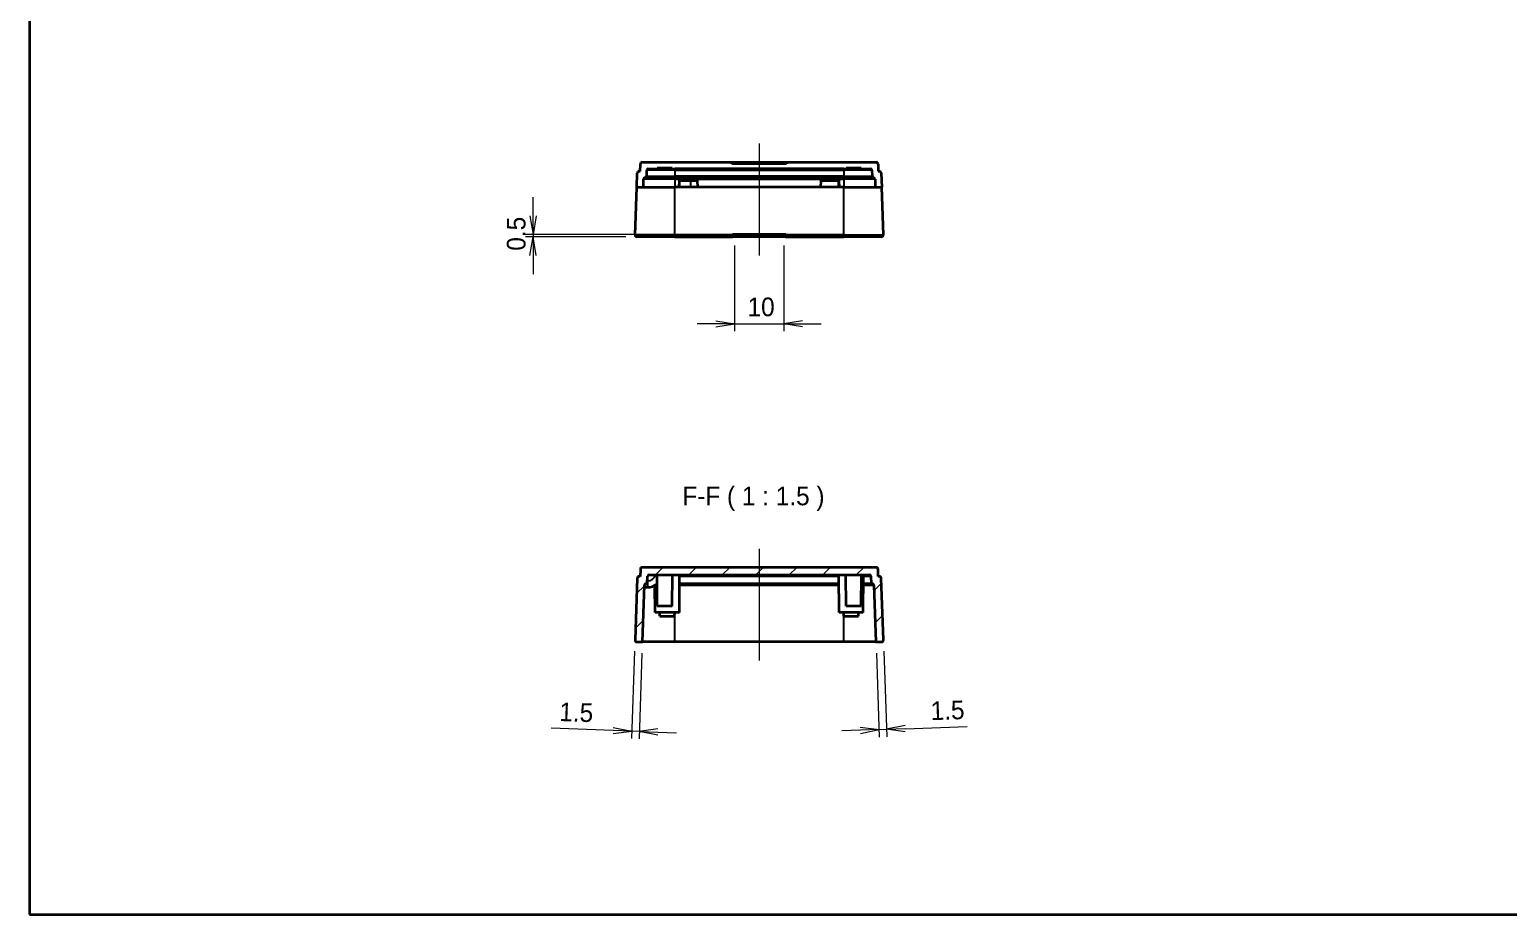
# Model space of a CAD drawing. Header units: millimetres. Extents: x 0 to 2180, y 0 to 422.
# Drawn here: x 1594 to 1891.6, y 0 to 178 of the extents above; entities that cross this region are included whole.
import ezdxf

# ---------------------------------------------------------------- set-up
doc = ezdxf.new("R2010")
doc.units = ezdxf.units.MM
doc.header["$LTSCALE"] = 1.5
doc.layers.get('Defpoints').update_dxf_attribs({"lineweight": 25})
for name, color, linetype, lineweight in [('Border (ISO)', 7, 'Continuous', 35), ('Centerline (ISO)', 131, 'Continuous', 18), ('Dimension (ISO)', 7, 'Continuous', 18), ('Dimension (ISO) @ 1', 7, 'Continuous', 18), ('Hatch (ISO)', 1, 'Continuous', 18), ('Symbol (ISO)', 7, 'Continuous', 18), ('Visible (ISO)', 7, 'Continuous', 35), ('Visible Narrow (ISO)', 7, 'Continuous', 25)]:
    doc.layers.add(name, color=color, linetype=linetype, lineweight=lineweight)
doc.styles.add('Note Text (TK)', font='MS PGothic.ttf')
doc.dimstyles.new('Default - Method 1b (TK)', dxfattribs={"dimscale": 1.5, "dimtxt": 2.5, "dimasz": 2.5, "dimexe": 1, "dimexo": 1.5, "dimgap": 1, "dimtad": 1, "dimrnd": 1e-08, "dimdsep": 46, "dimtxsty": 'Note Text (TK)', "dimblk": 'OPEN', "dimcen": 0.09, "dimdle": 5, "dimclrd": 100, "dimclre": 100, "dimclrt": 7, "dimadec": 1, "dimazin": 1, "dimtfac": 1, "dimtmove": 0, "dimatfit": 3, "dimldrblk": 'OPEN', "dimfxl": 1, "dimtolj": 1, "dimlwd": -1, "dimlwe": -1, "dimarcsym": 0})

# ---------------------------------------------------------------- blocks, each defined once
blk = doc.blocks.new('図面枠 tk図枠')
at = {"layer": 'Border (ISO)'}
for p, q in [((14.5, 289), (14.5, 8)), ((14.5, 8), (405.5, 8))]:
    blk.add_line(p, q, dxfattribs=at)
blk = doc.blocks.new('_Open')
at = {"color": 0, "linetype": 'ByBlock', "lineweight": -2}
for p, q in [((-1, 0.167), (0, 0)), ((-1, -0.167), (0, 0)), ((0, 0), (-1, 0))]:
    blk.add_line(p, q, dxfattribs=at)
blk = doc.blocks.new('*D184')
at = {"layer": 'Defpoints', "color": 0}
for p in [(1715.82, 55.22), (1717.3, 54.81), (1715.18, 36.87)]:
    blk.add_point(p, dxfattribs=at)
at = {"layer": 'Dimension (ISO)', "color": 100}
for p, q in [((1715.74, 52.98), (1715.12, 35.38)), ((1717.22, 52.56), (1716.62, 35.32)), ((1711.43, 37.01), (1698.97, 37.44)), ((1716.67, 36.82), (1715.18, 36.87)), ((1720.42, 36.69), (1724.17, 36.56))]:
    blk.add_line(p, q, dxfattribs=at)
at = {"layer": 'Dimension (ISO)', "color": 100, "xscale": 3.75, "yscale": 3.75, "zscale": 3.75}
for p, rotation in [((1715.18, 36.87), 358.0000000000002), ((1716.67, 36.82), 178.0000000000002)]:
    blk.add_blockref('_Open', p, dxfattribs=dict(at, rotation=rotation))
at = {"layer": 'Dimension (ISO)', "color": 7, "insert": (1700.59, 40.76), "char_height": 3.75, "attachment_point": 4, "rotation": 358, "style": 'Note Text (TK)'}
blk.add_mtext('\\A1;1.5', dxfattribs=at)
blk = doc.blocks.new('*D185')
at = {"layer": 'Defpoints', "color": 0}
for p in [(1764.3, 54.81), (1765.79, 55.22), (1766.42, 37.24)]:
    blk.add_point(p, dxfattribs=at)
at = {"layer": 'Dimension (ISO)', "color": 100}
for p, q in [((1764.38, 52.56), (1764.97, 35.68)), ((1765.87, 52.98), (1766.47, 35.74)), ((1761.17, 37.05), (1757.42, 36.92)), ((1764.92, 37.18), (1766.42, 37.24)), ((1770.16, 37.37), (1782.62, 37.8))]:
    blk.add_line(p, q, dxfattribs=at)
at = {"layer": 'Dimension (ISO)', "color": 100, "xscale": 3.75, "yscale": 3.75, "zscale": 3.75}
for p, rotation in [((1764.92, 37.18), 1.999999999999833), ((1766.42, 37.24), 181.9999999999998)]:
    blk.add_blockref('_Open', p, dxfattribs=dict(at, rotation=rotation))
at = {"layer": 'Dimension (ISO)', "color": 7, "insert": (1775.29, 40.92), "char_height": 3.75, "attachment_point": 4, "rotation": 2, "style": 'Note Text (TK)'}
blk.add_mtext('\\A1;1.5', dxfattribs=at)
blk = doc.blocks.new('*D213')
at = {"layer": 'Defpoints', "color": 0}
for p in [(1735.82, 136.82), (1745.78, 136.82), (1745.78, 118.82)]:
    blk.add_point(p, dxfattribs=at)
at = {"layer": 'Dimension (ISO)', "color": 100}
for p, q in [((1735.82, 134.57), (1735.82, 117.32)), ((1745.78, 134.57), (1745.78, 117.32)), ((1732.07, 118.82), (1728.32, 118.82)), ((1735.82, 118.82), (1745.78, 118.82)), ((1749.53, 118.82), (1753.28, 118.82))]:
    blk.add_line(p, q, dxfattribs=at)
at = {"layer": 'Dimension (ISO)', "color": 100, "xscale": 3.75, "yscale": 3.75, "zscale": 3.75}
blk.add_blockref('_Open', (1735.82, 118.82), dxfattribs=at)
at = {"layer": 'Dimension (ISO)', "color": 100, "xscale": 3.75, "yscale": 3.75, "zscale": 3.75, "rotation": 180}
blk.add_blockref('_Open', (1745.78, 118.82), dxfattribs=at)
at = {"layer": 'Dimension (ISO)', "color": 7, "insert": (1738.46, 122.2), "char_height": 3.75, "attachment_point": 4, "style": 'Note Text (TK)'}
blk.add_mtext('\\A1;10', dxfattribs=at)
blk = doc.blocks.new('*D214')
at = {"layer": 'Defpoints', "color": 0}
for p in [(1695.3, 136.32), (1716.22, 136.32), (1735.42, 136.82)]:
    blk.add_point(p, dxfattribs=at)
at = {"layer": 'Dimension (ISO)', "color": 100}
for p, q in [((1695.3, 140.57), (1695.3, 144.32)), ((1733.17, 136.82), (1693.8, 136.82)), ((1713.97, 136.32), (1693.8, 136.32)), ((1695.3, 136.82), (1695.3, 136.32)), ((1695.3, 132.57), (1695.3, 128.82))]:
    blk.add_line(p, q, dxfattribs=at)
at = {"layer": 'Dimension (ISO)', "color": 100, "xscale": 3.75, "yscale": 3.75, "zscale": 3.75}
for p, rotation in [((1695.3, 136.82), 270), ((1695.3, 136.32), 90)]:
    blk.add_blockref('_Open', p, dxfattribs=dict(at, rotation=rotation))
at = {"layer": 'Dimension (ISO)', "color": 7, "insert": (1691.93, 133.53), "char_height": 3.75, "attachment_point": 4, "rotation": 90, "style": 'Note Text (TK)'}
blk.add_mtext('\\A1;0.5', dxfattribs=at)

msp = doc.modelspace()

# ---------------------------------------------------------------- hatches: boundary and pattern name
at = {"layer": 'Hatch (ISO)'}
h = msp.add_hatch(dxfattribs=at)
h.set_pattern_fill('ANSI31', color=256, scale=38.1, style=0)
h.set_pattern_definition([(45, (1572.25, -12), (-3.3676, 3.3676), [])])
edge = h.paths.add_edge_path()
edge.add_ellipse((1765.3873, 55.211), major_axis=(0, -0.4), ratio=1, start_angle=0, end_angle=92)
edge.add_line((1765.7871, 55.2249), (1765.3541, 67.6249))
edge.add_ellipse((1764.9543, 67.611), major_axis=(0.3998, 0.014), ratio=1, start_angle=0, end_angle=88)
edge.add_line((1764.9543, 68.011), (1764.7644, 68.011))
edge.add_line((1764.7644, 68.011), (1764.715, 69.4249))
edge.add_ellipse((1764.3153, 69.411), major_axis=(0.3998, 0.014), ratio=1, start_angle=0, end_angle=88)
edge.add_line((1764.3153, 69.811), (1717.2878, 69.811))
edge.add_ellipse((1717.2878, 69.411), major_axis=(0, 0.4), ratio=1, start_angle=0, end_angle=88)
edge.add_line((1716.8881, 69.4249), (1716.8387, 68.011))
edge.add_line((1716.8387, 68.011), (1716.6488, 68.011))
edge.add_ellipse((1716.6488, 67.611), major_axis=(0, 0.4), ratio=1, start_angle=0, end_angle=88)
edge.add_line((1716.249, 67.6249), (1715.816, 55.2249))
edge.add_ellipse((1716.2158, 55.211), major_axis=(-0.3998, 0.014), ratio=1, start_angle=0, end_angle=92)
edge.add_line((1716.2158, 54.811), (1717.3025, 54.811))
edge.add_line((1717.3025, 54.811), (1717.7009, 66.2214))
edge.add_ellipse((1718.0007, 66.211), major_axis=(-0.2998, 0.0105), ratio=1, start_angle=272, end_angle=360, ccw=False)
edge.add_line((1718.0007, 66.511), (1718.2872, 66.511))
edge.add_line((1718.2872, 66.511), (1718.34, 68.0214))
edge.add_ellipse((1718.6398, 68.011), major_axis=(-0.2998, 0.0105), ratio=1, start_angle=272, end_angle=360, ccw=False)
edge.add_line((1718.6398, 68.311), (1762.9633, 68.311))
edge.add_ellipse((1762.9633, 68.011), major_axis=(0, 0.3), ratio=1, start_angle=272, end_angle=360, ccw=False)
edge.add_line((1763.2631, 68.0214), (1763.3159, 66.511))
edge.add_line((1763.3159, 66.511), (1763.6023, 66.511))
edge.add_ellipse((1763.6023, 66.211), major_axis=(0, 0.3), ratio=1, start_angle=272, end_angle=360, ccw=False)
edge.add_line((1763.9022, 66.2214), (1764.3006, 54.811))
edge.add_line((1764.3006, 54.811), (1765.3873, 54.811))

# ---------------------------------------------------------------- linework, layer by layer
at = {"layer": 'Centerline (ISO)', "linetype": 'Continuous'}
for p, q in [((1740.8015, 155.0747), (1740.8015, 132.5747)), ((1740.8015, 73.561), (1740.8015, 51.061))]:
    msp.add_line(p, q, dxfattribs=at)
at = {"layer": 'Visible (ISO)'}
for p, q in [((1716.1507, 146.3247), (1716.249, 149.1387)), ((1716.6488, 149.5247), (1716.8387, 149.5247)), ((1716.8387, 149.5247), (1716.8881, 150.9387)), ((1717.2878, 151.3247), (1735.2989, 151.3247)), ((1718.1414, 149.7352), (1718.0988, 148.5143)), ((1718.4412, 150.0247), (1723.8015, 150.0247)), ((1720.3015, 150.0247), (1720.3015, 150.2247)), ((1720.3015, 150.2247), (1723.3015, 150.2247)), ((1723.3015, 150.2247), (1723.3015, 150.0247)), ((1757.8015, 150.0247), (1723.8015, 150.0247)), ((1735.3015, 151.0247), (1735.2989, 151.3247)), ((1735.2989, 151.3247), (1736.3015, 151.3247)), ((1746.3015, 151.0247), (1735.3015, 151.0247)), ((1736.3015, 151.3247), (1745.3015, 151.3247)), ((1745.3015, 151.3247), (1746.3042, 151.3247)), ((1746.3042, 151.3247), (1746.3015, 151.0247)), ((1746.3042, 151.3247), (1764.3153, 151.3247)), ((1757.8015, 150.0247), (1763.1618, 150.0247)), ((1758.3015, 150.0247), (1758.3015, 150.2247)), ((1758.3015, 150.2247), (1761.3015, 150.2247)), ((1761.3015, 150.2247), (1761.3015, 150.0247)), ((1763.4616, 149.7352), (1763.5043, 148.5143)), ((1764.715, 150.9387), (1764.7644, 149.5247)), ((1764.7644, 149.5247), (1764.9543, 149.5247)), ((1765.3541, 149.1387), (1765.4523, 146.3247)), ((1715.816, 136.7387), (1716.1507, 146.3247)), ((1716.1507, 146.3247), (1723.8015, 146.3247)), ((1717.4895, 147.9352), (1717.4333, 146.3247)), ((1717.7893, 148.2247), (1723.8015, 148.2247)), ((1757.8015, 148.2247), (1723.8015, 148.2247)), ((1757.8015, 146.3247), (1723.8015, 146.3247)), ((1724.6878, 146.3247), (1724.8015, 147.6247)), ((1724.7823, 146.3247), (1724.7928, 147.525)), ((1724.8015, 147.6247), (1728.3015, 147.6247)), ((1728.3015, 147.6247), (1728.4153, 146.3247)), ((1753.1878, 146.3247), (1753.3015, 147.6247)), ((1753.3015, 147.6247), (1756.8015, 147.6247)), ((1756.8015, 147.6247), (1756.9153, 146.3247)), ((1756.8207, 146.3247), (1756.8103, 147.525)), ((1757.8015, 148.2247), (1763.8137, 148.2247)), ((1757.8015, 146.3247), (1765.4523, 146.3247)), ((1764.1136, 147.9352), (1764.1698, 146.3247)), ((1765.7871, 136.7387), (1765.4523, 146.3247)), ((1723.8015, 136.3247), (1716.2158, 136.3247)), ((1723.8015, 136.3247), (1735.4153, 136.3247)), ((1746.1878, 136.3247), (1735.4153, 136.3247)), ((1735.4183, 136.8247), (1746.1848, 136.8247)), ((1735.815, 136.7108), (1735.819, 136.8247)), ((1745.7841, 136.8247), (1745.7881, 136.7108)), ((1746.1878, 136.3247), (1757.8015, 136.3247)), ((1765.3873, 136.3247), (1757.8015, 136.3247)), ((1716.8881, 69.4249), (1716.8387, 68.011)), ((1764.3153, 69.811), (1717.2878, 69.811)), ((1764.7644, 68.011), (1764.715, 69.4249)), ((1716.249, 67.6249), (1715.816, 55.2249)), ((1716.8387, 68.011), (1716.6488, 68.011)), ((1717.3025, 54.811), (1717.7009, 66.2214)), ((1717.6866, 65.811), (1718.3435, 65.811)), ((1718.0007, 66.511), (1718.2872, 66.511)), ((1718.2872, 66.511), (1718.34, 68.0214)), ((1718.6398, 68.311), (1762.9633, 68.311)), ((1719.8679, 60.711), (1719.82, 66.1995)), ((1720.3015, 62.011), (1720.2466, 68.311)), ((1723.3015, 62.011), (1723.3565, 68.311)), ((1724.7352, 60.711), (1724.8015, 68.311)), ((1756.8172, 66.511), (1724.7858, 66.511)), ((1756.8679, 60.711), (1756.8015, 68.311)), ((1758.3015, 62.011), (1758.2466, 68.311)), ((1761.3015, 62.011), (1761.3565, 68.311)), ((1761.7352, 60.711), (1761.8015, 68.311)), ((1763.3159, 66.511), (1761.7858, 66.511)), ((1763.2631, 68.0214), (1763.3159, 66.511)), ((1763.3159, 66.511), (1763.6023, 66.511)), ((1763.9022, 66.2214), (1764.3006, 54.811)), ((1764.9543, 68.011), (1764.7644, 68.011)), ((1765.7871, 55.2249), (1765.3541, 67.6249)), ((1724.7352, 60.711), (1719.8679, 60.711)), ((1723.3015, 62.011), (1720.3015, 62.011)), ((1720.8076, 60.011), (1720.8015, 60.711)), ((1720.8076, 60.011), (1723.7954, 60.011)), ((1723.7954, 60.011), (1723.8015, 60.711)), ((1761.7352, 60.711), (1756.8679, 60.711)), ((1757.8076, 60.011), (1757.8015, 60.711)), ((1757.8076, 60.011), (1760.7954, 60.011)), ((1761.3015, 62.011), (1758.3015, 62.011)), ((1760.7954, 60.011), (1760.8015, 60.711)), ((1716.2158, 54.811), (1717.3025, 54.811)), ((1723.8015, 54.811), (1717.3025, 54.811)), ((1757.8015, 54.811), (1723.8015, 54.811)), ((1764.3006, 54.811), (1757.8015, 54.811)), ((1764.3006, 54.811), (1765.3873, 54.811))]:
    msp.add_line(p, q, dxfattribs=at)
for centre, radius, start, end in [((1716.6488, 149.1247), 0.4, 90, 178), ((1717.2878, 150.9247), 0.4, 90, 178), ((1718.4412, 149.7247), 0.3, 90, 178), ((1763.1618, 149.7247), 0.3, 2, 90), ((1764.3153, 150.9247), 0.4, 2, 90), ((1764.9543, 149.1247), 0.4, 2, 90), ((1717.7893, 147.9247), 0.3, 90, 178), ((1717.799, 148.5247), 0.3, 270, 358), ((1763.8041, 148.5247), 0.3, 182, 270), ((1763.8137, 147.9247), 0.3, 2, 90), ((1716.2158, 136.7247), 0.4, 178, 270), ((1735.4153, 136.7247), 0.4, 270, 358), ((1746.1878, 136.7247), 0.4, 182, 270), ((1765.3873, 136.7247), 0.4, 270, 2), ((1717.2878, 69.411), 0.4, 90, 178), ((1764.3153, 69.411), 0.4, 2, 90), ((1716.6488, 67.611), 0.4, 90, 178), ((1718.0007, 66.211), 0.3, 90, 178), ((1718.6398, 68.011), 0.3, 90, 178), ((1718.3435, 68.811), 3, 270, 309.762552), ((1762.9633, 68.011), 0.3, 2, 90), ((1763.6023, 66.211), 0.3, 2, 90), ((1764.9543, 67.611), 0.4, 2, 90), ((1716.2158, 55.211), 0.4, 178, 270), ((1765.3873, 55.211), 0.4, 270, 2)]:
    msp.add_arc(centre, radius, start, end, dxfattribs=at)
at = {"layer": 'Visible Narrow (ISO)'}
for p, q in [((1723.8015, 149.7352), (1718.1414, 149.7352)), ((1723.8015, 150.0247), (1723.8015, 149.7352)), ((1723.8015, 149.7352), (1757.8015, 149.7352)), ((1723.8015, 149.7352), (1723.8015, 148.5143)), ((1736.3015, 151.0247), (1736.3015, 151.3247)), ((1745.3015, 151.3247), (1745.3015, 151.0247)), ((1757.8015, 150.0247), (1757.8015, 149.7352)), ((1763.4616, 149.7352), (1757.8015, 149.7352)), ((1757.8015, 149.7352), (1757.8015, 148.5143)), ((1723.8015, 147.9352), (1717.4895, 147.9352)), ((1718.0988, 148.5143), (1723.8015, 148.5143)), ((1723.8015, 148.2247), (1723.8015, 148.5143)), ((1757.8015, 148.5143), (1723.8015, 148.5143)), ((1723.8015, 147.9352), (1723.8015, 148.2247)), ((1723.8015, 147.9352), (1757.8015, 147.9352)), ((1723.8015, 147.9352), (1723.8015, 146.3247)), ((1723.8015, 136.7387), (1723.8015, 146.3247)), ((1757.8015, 148.2247), (1757.8015, 148.5143)), ((1757.8015, 148.5143), (1763.5043, 148.5143)), ((1757.8015, 147.9352), (1757.8015, 148.2247)), ((1764.1136, 147.9352), (1757.8015, 147.9352)), ((1757.8015, 147.9352), (1757.8015, 146.3247)), ((1757.8015, 136.7387), (1757.8015, 146.3247)), ((1715.816, 136.7387), (1723.8015, 136.7387)), ((1723.8015, 136.3247), (1723.8015, 136.7387)), ((1735.4153, 136.7387), (1723.8015, 136.7387)), ((1735.4183, 136.8247), (1735.4153, 136.7387)), ((1735.4153, 136.3247), (1735.4153, 136.7387)), ((1746.1878, 136.7387), (1746.1848, 136.8247)), ((1746.1878, 136.7387), (1746.1878, 136.3247)), ((1757.8015, 136.7387), (1746.1878, 136.7387)), ((1757.8015, 136.3247), (1757.8015, 136.7387)), ((1757.8015, 136.7387), (1765.7871, 136.7387)), ((1718.3435, 67.0996), (1718.3078, 67.0996)), ((1718.3435, 67.0996), (1718.3435, 65.811)), ((1724.7833, 66.2214), (1756.8198, 66.2214)), ((1724.799, 68.0214), (1756.8041, 68.0214)), ((1761.7833, 66.2214), (1763.9022, 66.2214)), ((1761.799, 68.0214), (1763.2631, 68.0214)), ((1723.8015, 54.811), (1723.8015, 60.711)), ((1757.8015, 54.811), (1757.8015, 60.711))]:
    msp.add_line(p, q, dxfattribs=at)
msp.add_arc((1718.3435, 68.7996), 1.7, 270, 343.294981, dxfattribs=at)
for centre, major_axis, start_param, end_param in [((1735.4153, 136.7247), (0.3998, -0.014), 0, 1.5720143), ((1746.1878, 136.7247), (-0.3998, -0.014), 4.71117101, 6.28318531)]:
    msp.add_ellipse(centre, major_axis=major_axis, ratio=0.03487826, start_param=start_param, end_param=end_param, dxfattribs=at)
msp.add_open_spline([(1727.0746, 146.3247), (1727.0741, 146.3907), (1727.0736, 146.4568), (1727.0731, 146.5228), (1727.0704, 146.8901), (1727.0676, 147.2574), (1727.0649, 147.6247)], degree=3, knots=[-0.770064342, -0.770064342, -0.770064342, -0.770064342, -0.750259849, -0.750259849, -0.750259849, -0.640058685, -0.640058685, -0.640058685, -0.640058685], dxfattribs=at)

# ---------------------------------------------------------------- block references
at = {"xscale": 1.5, "yscale": 1.5, "zscale": 1.5}
msp.add_blockref('図面枠 tk図枠', (1572.25, -12), dxfattribs=at)

# ---------------------------------------------------------------- texts
at = {"layer": 'Symbol (ISO)', "color": 7, "insert": (1725.3299, 81.185), "char_height": 3.75, "attachment_point": 7, "style": 'Note Text (TK)'}
msp.add_mtext('F-F ( 1 : 1.5 )', dxfattribs=at)

# ---------------------------------------------------------------- dimensions: what is measured, and where the dimension line sits
at = {"layer": 'Dimension (ISO) @ 1', "color": 100}
for base, p1, p2, angle, override, picture, middle in [((1695.3015, 136.3247), (1735.4183, 136.8247), (1716.2158, 136.3247), 270, {"dimscale": 1, "dimtxt": 3.75, "dimasz": 3.75, "dimexe": 1.5, "dimexo": 2.25, "dimgap": 1.5, "dimdec": 2, "dimcen": 0.135, "dimtol": 0, "dimlim": 0, "dimtp": 0, "dimtm": 0, "dimtdec": 2, "dimtix": 0, "dimtofl": 1, "dimtmove": 0, "dimatfit": 1}, '*D214', (1695.3015, 136.5747)), ((1745.7841, 118.8247), (1735.819, 136.8247), (1745.7841, 136.8247), 180, {"dimscale": 1, "dimtxt": 3.75, "dimasz": 3.75, "dimexe": 1.5, "dimexo": 2.25, "dimgap": 1.5, "dimdec": 1, "dimcen": 0.135, "dimtol": 0, "dimlim": 0, "dimtp": 0, "dimtm": 0, "dimtdec": 2, "dimtix": 0, "dimtofl": 1, "dimtmove": 0, "dimatfit": 1}, '*D213', (1740.8015, 118.8247)), ((1715.1752, 36.8743), (1717.3025, 54.811), (1715.816, 55.2249), 358, {"dimscale": 1, "dimtxt": 3.75, "dimasz": 3.75, "dimexe": 1.5, "dimexo": 2.25, "dimgap": 1.5, "dimdec": 2, "dimcen": 0.135, "dimtol": 0, "dimlim": 0, "dimtp": 0, "dimtm": 0, "dimtdec": 2, "dimtix": 0, "dimtofl": 1, "dimtmove": 0, "dimatfit": 1}, '*D184', (1703.3273, 37.288)), ((1766.4153, 37.2359), (1764.3006, 54.811), (1765.7871, 55.2249), 182, {"dimscale": 1, "dimtxt": 3.75, "dimasz": 3.75, "dimexe": 1.5, "dimexo": 2.25, "dimgap": 1.5, "dimdec": 2, "dimcen": 0.135, "dimtol": 0, "dimlim": 0, "dimtp": 0, "dimtm": 0, "dimtdec": 2, "dimtix": 0, "dimtofl": 1, "dimtmove": 0, "dimatfit": 1}, '*D185', (1778.2632, 37.6496))]:
    dim = msp.add_linear_dim(base=base, p1=p1, p2=p2, angle=angle, dimstyle='Default - Method 1b (TK)', override=override, dxfattribs=at)
    dim.commit()
    dim.dimension.update_dxf_attribs({"geometry": picture, "text_midpoint": middle, "dimtype": 160})

doc.saveas('drawing.dxf')
